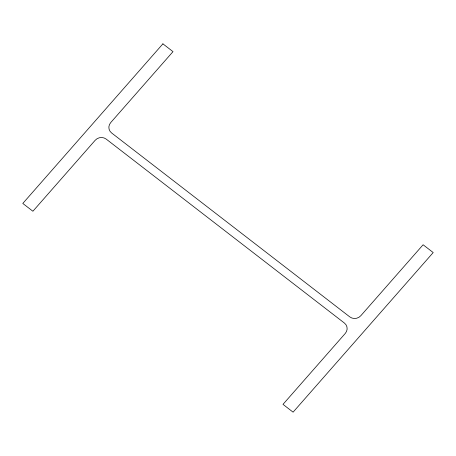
<?xml version="1.0" encoding="UTF-8"?>
<svg xmlns="http://www.w3.org/2000/svg" width="456" height="456" viewBox="0 0 456 456"><rect width="100%" height="100%" fill="white"/><g stroke="black" fill="none" stroke-linecap="round" stroke-linejoin="round"><path stroke-width="0.68" d="M162.906 43.839L22.8 203.444L32.895 211.236L95.167 140.294A7.855 7.336 -16.7 0 1 106.185 139.091L344.417 323.053A7.855 7.336 -16.7 0 1 345.277 333.421L282.999 404.364L293.094 412.161L433.2 252.556L423.105 244.764L360.833 315.706A7.855 7.336 -16.7 0 1 349.815 316.909L111.583 132.947A7.855 7.336 -16.7 0 1 110.722 122.578L173.001 51.636L162.906 43.839"/></g></svg>
